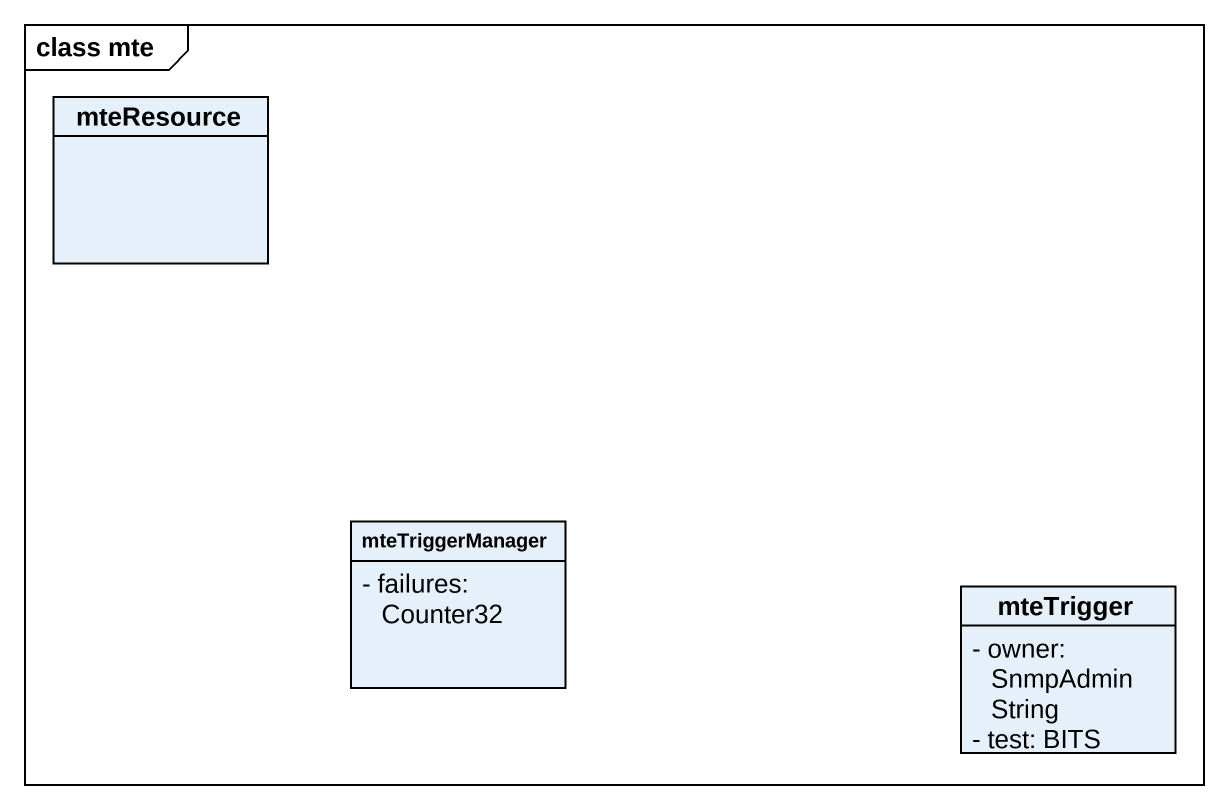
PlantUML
@startuml
mainframe class mte
hide circle
hide empty members
skinparam classAttributeIconSize 0
class mteResource
class mteTriggerManager {
  - failures: Counter32
}
class mteTrigger {
  - owner: SnmpAdminString
  - test: BITS
}
@enduml
